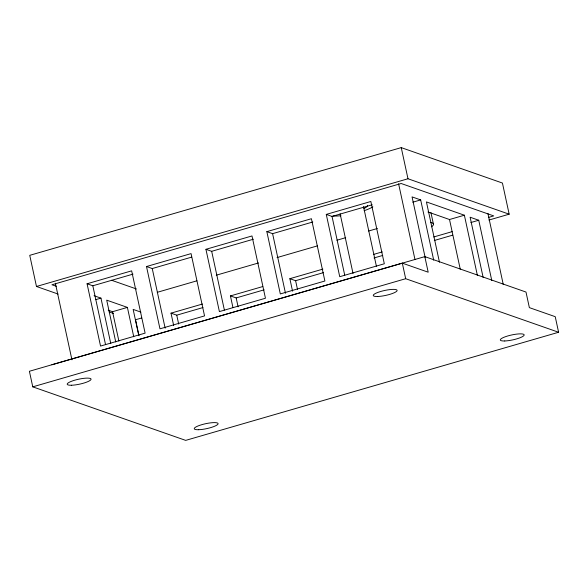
<?xml version="1.0" encoding="UTF-8"?>
<svg xmlns="http://www.w3.org/2000/svg" width="588" height="588" viewBox="0 0 588 588"><rect width="100%" height="100%" fill="white"/><g stroke="black" fill="none" stroke-linecap="round" stroke-linejoin="round"><path stroke-width="0.88" d="M488.915 220.059L509.164 214.186L502.431 183.044L401.251 147.617L29.745 255.332L36.478 286.481L58.102 294.051M36.478 286.481L407.984 178.759L509.164 214.186M87.068 283.769L131.646 270.84L145.111 333.131L100.541 346.06L87.068 283.769L92.823 285.783L133.02 274.126M146.5 266.533L191.071 253.612L204.543 315.903L159.965 328.824L146.5 266.533L152.248 268.547L191.578 257.147M205.932 249.305L251.987 235.95L265.453 298.241L219.398 311.596L205.932 249.305L211.68 251.319L253.391 239.22M266.842 231.643L311.419 218.714L324.885 281.005L280.314 293.934L266.842 231.643L272.597 233.656L312.794 221.999M326.274 214.407L370.844 201.486L384.317 263.777L339.739 276.698L326.274 214.407L332.022 216.421L372.226 204.764M412.813 202.191L420.677 199.913L433.716 260.212M95.712 299.659L100.96 298.138L110.772 343.524M157.261 292.317L196.884 280.821M216.259 275.206L258.529 262.954M277.022 257.588L317.527 245.843M336.895 240.227L345.707 237.677M368.603 231.033L377.408 228.482M108.229 310.192L112.543 311.706L127.398 307.399L133.748 336.762M427.954 211.974L449.511 219.522L464.373 215.208L477.412 275.515M141.657 317.983L135.541 319.754L139.003 335.777M470.878 222.521L478.742 220.243L491.781 280.542M488.415 217.442L493.707 215.906L401.156 183.5L51.935 284.761L56.264 286.275M173.695 325.612L171.005 313.154L202.463 304.033M232.929 307.487L230.43 295.918L262.77 286.547M292.552 291.148L289.862 278.69L322.885 269.113M373.498 254.442L382.237 251.907M433.804 236.957L452.157 231.635M171.005 313.154L176.753 315.168L202.97 307.561M230.43 295.918L236.178 297.932L264.144 289.825M289.862 278.69L295.61 280.704L323.415 272.641M374.005 257.97L382.744 255.435M434.304 240.485L452.657 235.163M424.823 256.625L428.189 272.2L402.317 263.145L29.4 371.271L32.766 386.845L185.683 440.383L558.6 332.257L555.234 316.682L529.362 307.627L525.995 292.052L424.823 256.625L51.906 364.758M32.766 386.845L405.683 278.712L558.6 332.257M420.677 199.913L412.056 196.892L425.095 257.199M464.373 215.208L426.432 201.927L439.464 262.226M478.742 220.243L470.121 217.222L483.16 277.529M111.573 280.263L136.489 288.987M94.058 295.72L100.96 298.138M127.398 307.399L106.707 300.152L115.748 341.973M140.914 312.125L133.153 309.413L138.731 335.219M109.118 311.912L113.447 313.426M487.886 213.37L503.277 284.555M449.511 219.522L460.25 269.179M430.93 212.547L433.363 223.793M401.251 147.617L407.984 178.759M398.59 183.75L414.944 259.389M402.317 263.145L405.683 278.712M363.494 206.55L376.401 266.239M340.121 213.789L353.028 273.486M332.022 216.421L344.722 275.155M295.61 280.704L297.535 289.605M272.597 233.656L285.481 293.272M236.178 297.932L238.103 306.833M211.68 251.319L224.373 310.045M176.753 315.168L178.671 324.061M152.248 268.547L165.14 328.17M112.543 311.706L118.894 341.069M92.823 285.783L105.517 344.509M55.382 283.262L71.934 359.79M372.865 206.844A24.424 5.035 -12.2 0 1 364.163 210.688M340.944 215.73A24.424 5.035 -12.2 0 1 333.006 216.002M367.382 205.286A16.28 3.359 -12.2 0 1 363.95 208.512M430.57 222.455A24.424 5.035 -12.2 0 1 431.46 226.821M71.633 385.236A12.208 2.521 -12.2 0 0 90.934 379.635A12.208 2.521 -12.2 0 0 74.816 380.171A12.208 2.521 -12.2 0 0 71.633 385.236M377.694 296.492A12.208 2.521 -12.2 0 0 396.996 290.891A12.208 2.521 -12.2 0 0 380.877 291.428A12.208 2.521 -12.2 0 0 377.694 296.492M504.739 340.974A12.208 2.521 -12.2 0 0 524.04 335.373A12.208 2.521 -12.2 0 0 507.922 335.91A12.208 2.521 -12.2 0 0 504.739 340.974M198.685 429.718A12.208 2.521 -12.2 0 0 217.979 424.117A12.208 2.521 -12.2 0 0 201.868 424.654A12.208 2.521 -12.2 0 0 198.685 429.718"/></g></svg>
